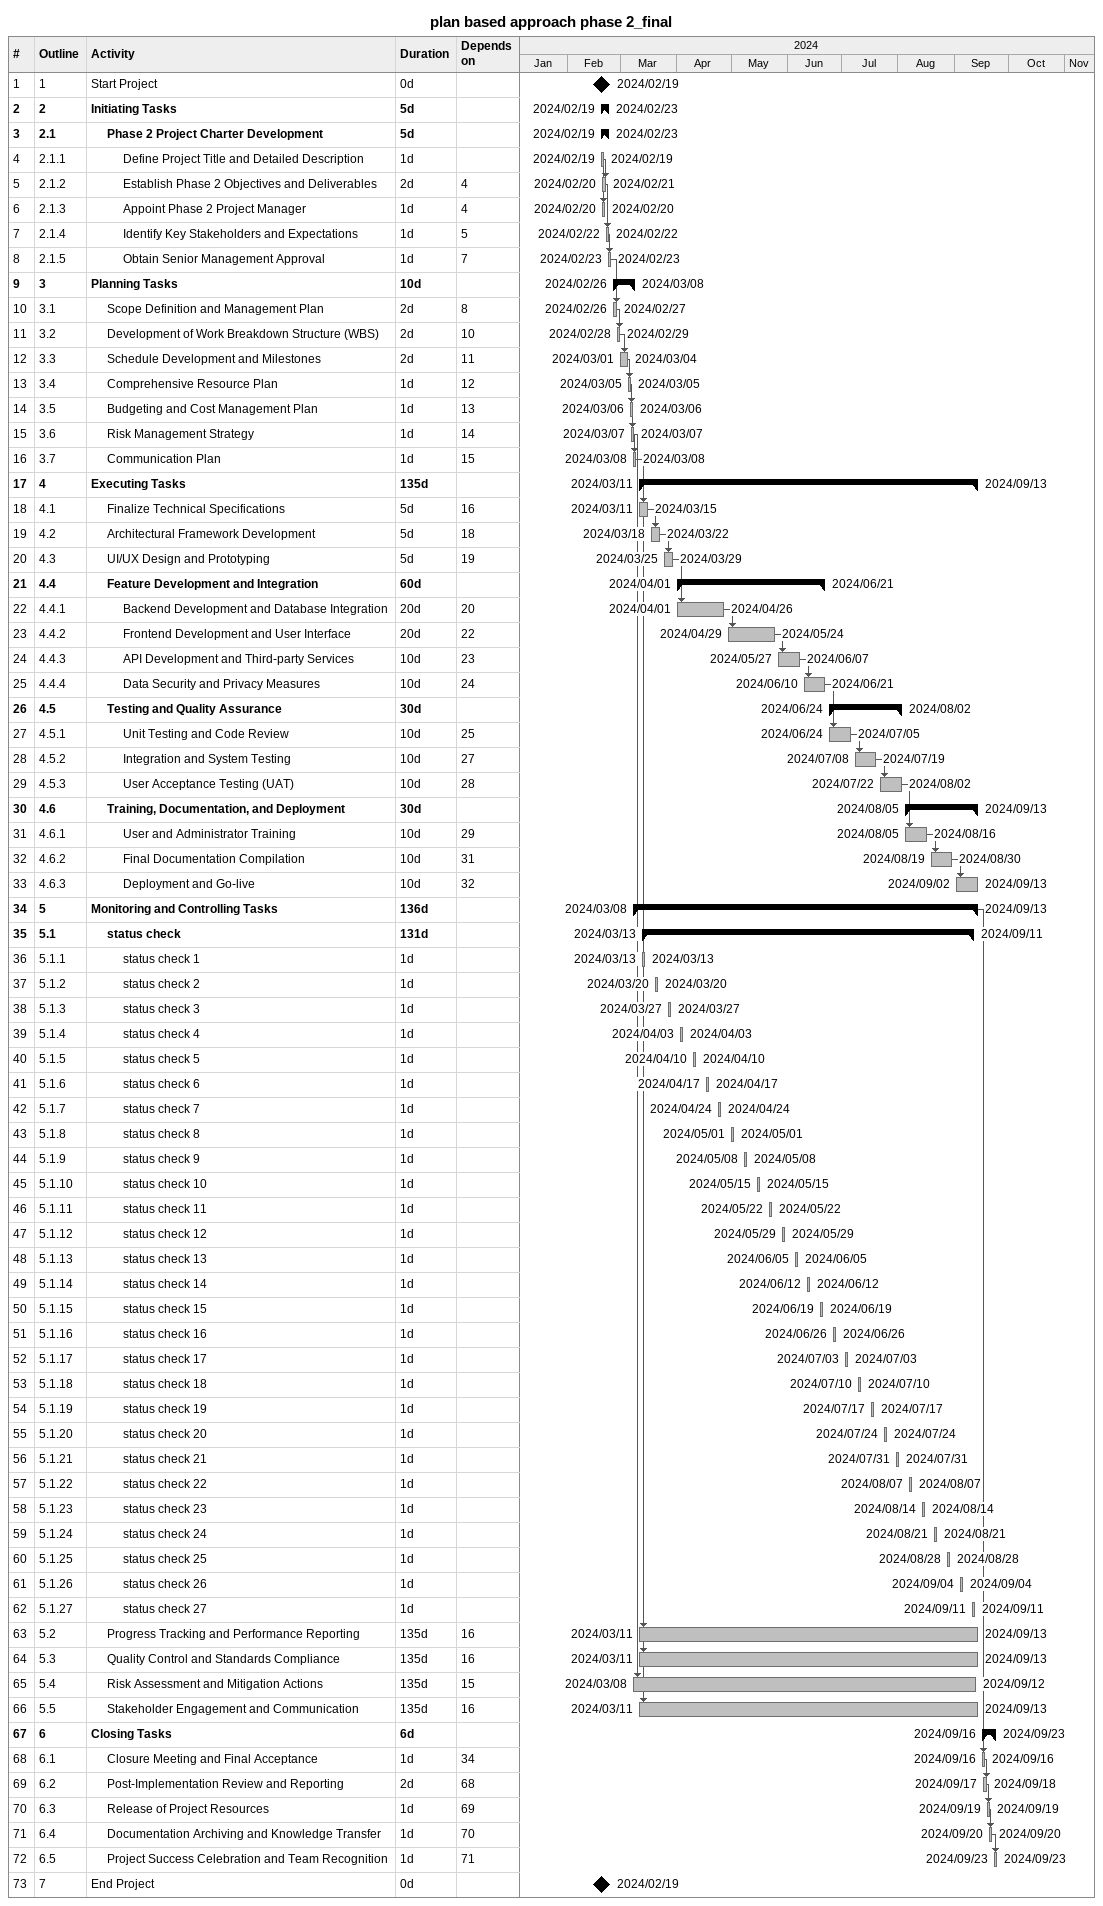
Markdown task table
plan based approach phase 2_final

| ID | WBS | Task | Duration | Start | Finish | Predecessors |
|---|---|---|---|---|---|---|
| 1 | 1 | Start Project | 0d | 2024-02-19 | 2024-02-19 |  |
| 2 | 2 | **Initiating Tasks** | 5d | 2024-02-19 | 2024-02-23 |  |
| 3 | 2.1 | **Phase 2 Project Charter Development** | 5d | 2024-02-19 | 2024-02-23 |  |
| 4 | 2.1.1 | Define Project Title and Detailed Description | 1d | 2024-02-19 | 2024-02-19 |  |
| 5 | 2.1.2 | Establish Phase 2 Objectives and Deliverables | 2d | 2024-02-20 | 2024-02-21 | 4 |
| 6 | 2.1.3 | Appoint Phase 2 Project Manager | 1d | 2024-02-20 | 2024-02-20 | 4 |
| 7 | 2.1.4 | Identify Key Stakeholders and Expectations | 1d | 2024-02-22 | 2024-02-22 | 5 |
| 8 | 2.1.5 | Obtain Senior Management Approval | 1d | 2024-02-23 | 2024-02-23 | 7 |
| 9 | 3 | **Planning Tasks** | 10d | 2024-02-26 | 2024-03-08 |  |
| 10 | 3.1 | Scope Definition and Management Plan | 2d | 2024-02-26 | 2024-02-27 | 8 |
| 11 | 3.2 | Development of Work Breakdown Structure (WBS) | 2d | 2024-02-28 | 2024-02-29 | 10 |
| 12 | 3.3 | Schedule Development and Milestones | 2d | 2024-03-01 | 2024-03-04 | 11 |
| 13 | 3.4 | Comprehensive Resource Plan | 1d | 2024-03-05 | 2024-03-05 | 12 |
| 14 | 3.5 | Budgeting and Cost Management Plan | 1d | 2024-03-06 | 2024-03-06 | 13 |
| 15 | 3.6 | Risk Management Strategy | 1d | 2024-03-07 | 2024-03-07 | 14 |
| 16 | 3.7 | Communication Plan | 1d | 2024-03-08 | 2024-03-08 | 15 |
| 17 | 4 | **Executing Tasks** | 135d | 2024-03-11 | 2024-09-13 |  |
| 18 | 4.1 | Finalize Technical Specifications | 5d | 2024-03-11 | 2024-03-15 | 16 |
| 19 | 4.2 | Architectural Framework Development | 5d | 2024-03-18 | 2024-03-22 | 18 |
| 20 | 4.3 | UI/UX Design and Prototyping | 5d | 2024-03-25 | 2024-03-29 | 19 |
| 21 | 4.4 | **Feature Development and Integration** | 60d | 2024-04-01 | 2024-06-21 |  |
| 22 | 4.4.1 | Backend Development and Database Integration | 20d | 2024-04-01 | 2024-04-26 | 20 |
| 23 | 4.4.2 | Frontend Development and User Interface | 20d | 2024-04-29 | 2024-05-24 | 22 |
| 24 | 4.4.3 | API Development and Third-party Services | 10d | 2024-05-27 | 2024-06-07 | 23 |
| 25 | 4.4.4 | Data Security and Privacy Measures | 10d | 2024-06-10 | 2024-06-21 | 24 |
| 26 | 4.5 | **Testing and Quality Assurance** | 30d | 2024-06-24 | 2024-08-02 |  |
| 27 | 4.5.1 | Unit Testing and Code Review | 10d | 2024-06-24 | 2024-07-05 | 25 |
| 28 | 4.5.2 | Integration and System Testing | 10d | 2024-07-08 | 2024-07-19 | 27 |
| 29 | 4.5.3 | User Acceptance Testing (UAT) | 10d | 2024-07-22 | 2024-08-02 | 28 |
| 30 | 4.6 | **Training, Documentation, and Deployment** | 30d | 2024-08-05 | 2024-09-13 |  |
| 31 | 4.6.1 | User and Administrator Training | 10d | 2024-08-05 | 2024-08-16 | 29 |
| 32 | 4.6.2 | Final Documentation Compilation | 10d | 2024-08-19 | 2024-08-30 | 31 |
| 33 | 4.6.3 | Deployment and Go-live | 10d | 2024-09-02 | 2024-09-13 | 32 |
| 34 | 5 | **Monitoring and Controlling Tasks** | 136d | 2024-03-08 | 2024-09-13 |  |
| 35 | 5.1 | **status check** | 131d | 2024-03-13 | 2024-09-11 |  |
| 36 | 5.1.1 | status check 1 | 1d | 2024-03-13 | 2024-03-13 |  |
| 37 | 5.1.2 | status check 2 | 1d | 2024-03-20 | 2024-03-20 |  |
| 38 | 5.1.3 | status check 3 | 1d | 2024-03-27 | 2024-03-27 |  |
| 39 | 5.1.4 | status check 4 | 1d | 2024-04-03 | 2024-04-03 |  |
| 40 | 5.1.5 | status check 5 | 1d | 2024-04-10 | 2024-04-10 |  |
| 41 | 5.1.6 | status check 6 | 1d | 2024-04-17 | 2024-04-17 |  |
| 42 | 5.1.7 | status check 7 | 1d | 2024-04-24 | 2024-04-24 |  |
| 43 | 5.1.8 | status check 8 | 1d | 2024-05-01 | 2024-05-01 |  |
| 44 | 5.1.9 | status check 9 | 1d | 2024-05-08 | 2024-05-08 |  |
| 45 | 5.1.10 | status check 10 | 1d | 2024-05-15 | 2024-05-15 |  |
| 46 | 5.1.11 | status check 11 | 1d | 2024-05-22 | 2024-05-22 |  |
| 47 | 5.1.12 | status check 12 | 1d | 2024-05-29 | 2024-05-29 |  |
| 48 | 5.1.13 | status check 13 | 1d | 2024-06-05 | 2024-06-05 |  |
| 49 | 5.1.14 | status check 14 | 1d | 2024-06-12 | 2024-06-12 |  |
| 50 | 5.1.15 | status check 15 | 1d | 2024-06-19 | 2024-06-19 |  |
| 51 | 5.1.16 | status check 16 | 1d | 2024-06-26 | 2024-06-26 |  |
| 52 | 5.1.17 | status check 17 | 1d | 2024-07-03 | 2024-07-03 |  |
| 53 | 5.1.18 | status check 18 | 1d | 2024-07-10 | 2024-07-10 |  |
| 54 | 5.1.19 | status check 19 | 1d | 2024-07-17 | 2024-07-17 |  |
| 55 | 5.1.20 | status check 20 | 1d | 2024-07-24 | 2024-07-24 |  |
| 56 | 5.1.21 | status check 21 | 1d | 2024-07-31 | 2024-07-31 |  |
| 57 | 5.1.22 | status check 22 | 1d | 2024-08-07 | 2024-08-07 |  |
| 58 | 5.1.23 | status check 23 | 1d | 2024-08-14 | 2024-08-14 |  |
| 59 | 5.1.24 | status check 24 | 1d | 2024-08-21 | 2024-08-21 |  |
| 60 | 5.1.25 | status check 25 | 1d | 2024-08-28 | 2024-08-28 |  |
| 61 | 5.1.26 | status check 26 | 1d | 2024-09-04 | 2024-09-04 |  |
| 62 | 5.1.27 | status check 27 | 1d | 2024-09-11 | 2024-09-11 |  |
| 63 | 5.2 | Progress Tracking and Performance Reporting | 135d | 2024-03-11 | 2024-09-13 | 16 |
| 64 | 5.3 | Quality Control and Standards Compliance | 135d | 2024-03-11 | 2024-09-13 | 16 |
| 65 | 5.4 | Risk Assessment and Mitigation Actions | 135d | 2024-03-08 | 2024-09-12 | 15 |
| 66 | 5.5 | Stakeholder Engagement and Communication | 135d | 2024-03-11 | 2024-09-13 | 16 |
| 67 | 6 | **Closing Tasks** | 6d | 2024-09-16 | 2024-09-23 |  |
| 68 | 6.1 | Closure Meeting and Final Acceptance | 1d | 2024-09-16 | 2024-09-16 | 34 |
| 69 | 6.2 | Post-Implementation Review and Reporting | 2d | 2024-09-17 | 2024-09-18 | 68 |
| 70 | 6.3 | Release of Project Resources | 1d | 2024-09-19 | 2024-09-19 | 69 |
| 71 | 6.4 | Documentation Archiving and Knowledge Transfer | 1d | 2024-09-20 | 2024-09-20 | 70 |
| 72 | 6.5 | Project Success Celebration and Team Recognition | 1d | 2024-09-23 | 2024-09-23 | 71 |
| 73 | 7 | End Project | 0d | 2024-02-19 | 2024-02-19 |  |
